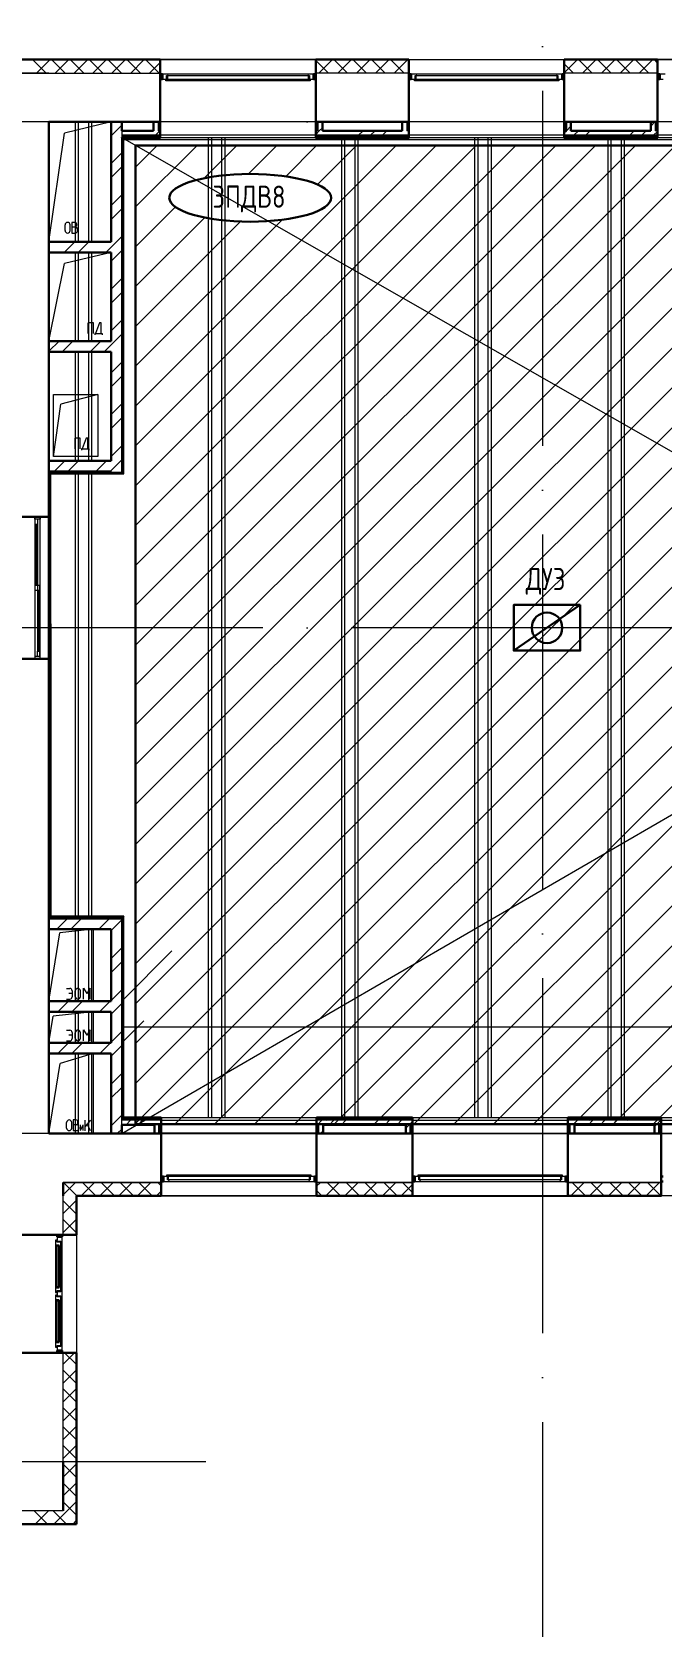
# Model space of a CAD drawing. Header units: millimetres. Extents: x -259809 to 472825, y -397243 to 31861.
# Drawn here: x 281220 to 288318, y -340413 to -322437 of the extents above; entities that cross this region are included whole.
import ezdxf

# ---------------------------------------------------------------- set-up
doc = ezdxf.new("R2010")
doc.units = ezdxf.units.MM
doc.linetypes.add('ADSK_Линия сетки', pattern=[25, 20, -2.5, 0, -2.5])
doc.linetypes.add('ADSK_Сверху', pattern=[450, 300, -150])
for name, color, linetype, lineweight in [('_ Окна', 252, 'Continuous', 30), ('Линии', 7, 'Continuous', 9), ('лс', 5, 'Continuous', 30), ('Оборудование', 8, 'Continuous', 18), ('Ограждение', 252, 'Continuous', 9), ('Окна', 252, 'Continuous', 9), ('Оси', 252, 'Continuous', 9), ('Перекрытие', 252, 'Continuous', 18), ('Стены внутренние', 252, 'Continuous', 18), ('Стены наружные', 252, 'Continuous', 18), ('Стены штриховка', 7, 'Continuous', 9)]:
    doc.layers.add(name, color=color, linetype=linetype, lineweight=lineweight)
doc.layers.add('СОТ', color=7, linetype='Continuous')
doc.layers.add('Стены', color=194, linetype='Continuous')
doc.styles.add('GOST 2.304 type A', font='', dxfattribs={"height": 250})
doc.styles.get('GOST 2.304 type A').set_extended_font_data('GOST 2.304 type A')

# ---------------------------------------------------------------- blocks, each defined once
blk = doc.blocks.new('Перекрытия 1 - Перекрытия 1-1698725-3 этаж копия 1')
at = {"layer": 'Перекрытие', "ltscale": 100}
for p, q in [((4199, 26760), (4199, 25410)), ((4234, 26760), (4234, 25410)), ((4349, 26760), (4349, 25410)), ((4384, 26760), (4384, 25410)), ((5699, 26580), (5699, 15540)), ((5734, 26580), (5734, 15540)), ((5849, 26580), (5849, 15540)), ((5884, 26580), (5884, 15540)), ((7199, 26580), (7199, 15540)), ((7234, 26580), (7234, 15540)), ((7349, 26580), (7349, 15540)), ((7384, 26580), (7384, 15540)), ((8699, 26580), (8699, 15540)), ((8734, 26580), (8734, 15540)), ((8849, 26580), (8849, 15540)), ((8884, 26580), (8884, 15540)), ((10199, 26580), (10199, 15540)), ((10234, 26580), (10234, 15540)), ((10349, 26580), (10349, 15540)), ((10384, 26580), (10384, 15540)), ((4199, 25290), (4199, 24290)), ((4234, 25290), (4234, 24290)), ((4349, 25290), (4349, 24290)), ((4384, 25290), (4384, 24290)), ((4199, 24170), (4199, 22940)), ((4234, 24170), (4234, 22940)), ((4349, 24170), (4349, 22940)), ((4384, 24170), (4384, 22940)), ((4199, 22805), (4199, 17800)), ((4234, 22805), (4234, 17800)), ((4349, 22805), (4349, 17800)), ((4384, 22805), (4384, 17800)), ((4199, 17665), (4199, 16853)), ((4234, 17665), (4234, 16853)), ((4349, 17665), (4349, 16853)), ((4384, 17665), (4384, 16853)), ((4199, 16733), (4199, 16383)), ((4234, 16733), (4234, 16383)), ((4349, 16733), (4349, 16383)), ((4384, 16733), (4384, 16383)), ((4199, 16263), (4199, 15360)), ((4234, 16263), (4234, 15360)), ((4349, 16263), (4349, 15360)), ((4384, 16263), (4384, 15360))]:
    blk.add_line(p, q, dxfattribs=at)
blk = doc.blocks.new('3 этаж')
at = {"color": 251, "lineweight": 18, "true_color": 0x636466}
for p, q in [((282111, 29237), (281586, 29112)), ((281411, 27887), (281586, 29112)), ((281594, 28014), (281594, 28076)), ((281651, 28014), (281651, 28076)), ((281701, 28105), (281671, 28105)), ((281671, 28105), (281671, 27985)), ((281704, 28052), (281671, 28052)), ((281724, 28072), (281724, 28082)), ((281671, 27985), (281708, 27985)), ((281734, 28012), (281734, 28022)), ((282111, 27767), (281586, 27642)), ((281411, 26767), (281586, 27642)), ((281912, 26973), (281855, 26973)), ((281855, 26853), (281855, 26973)), ((281912, 26853), (281912, 26973)), ((281981, 26973), (281937, 26853)), ((282000, 26973), (281981, 26973)), ((282000, 26853), (282000, 26973)), ((281927, 26853), (281927, 26838)), ((281937, 26853), (281927, 26853)), ((281937, 26853), (282000, 26853)), ((282000, 26853), (282010, 26853)), ((282010, 26853), (282010, 26838)), ((281461, 25467), (281461, 26167)), ((281461, 26167), (281961, 26167)), ((281461, 25467), (281461, 26167)), ((281461, 26167), (281961, 26167)), ((281961, 26167), (281545, 26055)), ((281961, 26167), (281961, 25467)), ((281961, 26167), (281961, 25467)), ((281461, 25467), (281545, 26055)), ((281762, 25673), (281705, 25673)), ((281705, 25553), (281705, 25673)), ((281762, 25553), (281762, 25673)), ((281777, 25553), (281777, 25538)), ((281787, 25553), (281777, 25553)), ((281831, 25673), (281787, 25553)), ((281787, 25553), (281850, 25553)), ((281850, 25673), (281831, 25673)), ((281850, 25553), (281850, 25673)), ((281850, 25553), (281860, 25553)), ((281860, 25553), (281860, 25538)), ((281961, 25467), (281461, 25467)), ((281961, 25467), (281461, 25467)), ((281715, 17990), (281685, 17990)), ((281685, 17990), (281685, 17870)), ((281879, 17988), (281819, 17917)), ((281819, 17868), (281819, 17988)), ((281610, 17899), (281610, 17962)), ((281668, 17899), (281668, 17962)), ((281718, 17937), (281685, 17937)), ((281685, 17870), (281721, 17870)), ((281738, 17957), (281738, 17967)), ((281748, 17897), (281748, 17907)), ((281767, 17870), (281796, 17937)), ((281767, 17870), (281767, 17937)), ((281796, 17870), (281796, 17937)), ((281879, 17868), (281843, 17945))]:
    blk.add_line(p, q, dxfattribs=at)
for centre, radius, start, end in [((281622, 28076), 28.7, 0, 180), ((281701, 28082), 23.3, 0, 90), ((281704, 28072), 20, 270, 0), ((281704, 28022), 30, 0, 90), ((281622, 28014), 28.7, 180, 0), ((281708, 28012), 26.7, 270, 0), ((281639, 17962), 28.7, 0, 180), ((281715, 17967), 23.3, 0, 90), ((281639, 17899), 28.7, 180, 0), ((281718, 17957), 20, 270, 0), ((281718, 17907), 30, 0, 90), ((281721, 17897), 26.7, 270, 0)]:
    blk.add_arc(centre, radius, start, end, dxfattribs=at)
at = {"layer": '_ Окна', "color": 251, "true_color": 0x636466}
for p, q in [((282691, 29777), (282666, 29777)), ((282666, 29719), (282691, 29719)), ((282691, 29719), (282691, 29777)), ((284416, 29777), (284391, 29777)), ((284391, 29777), (284391, 29719)), ((284391, 29719), (284416, 29719)), ((285491, 29777), (285466, 29777)), ((285466, 29719), (285491, 29719)), ((285491, 29719), (285491, 29777)), ((287216, 29777), (287191, 29777)), ((287191, 29777), (287191, 29719)), ((287191, 29719), (287216, 29719)), ((288291, 29777), (288266, 29777)), ((288266, 29719), (288291, 29719)), ((288291, 29719), (288291, 29777)), ((281251, 24787), (281311, 24787)), ((281269, 24701), (281269, 24017)), ((281294, 23273), (281294, 23957)), ((281251, 23187), (281311, 23187)), ((282701, 17355), (282676, 17355)), ((282676, 17297), (282701, 17297)), ((282701, 17297), (282701, 17355)), ((284426, 17355), (284401, 17355)), ((284401, 17355), (284401, 17297)), ((284401, 17297), (284426, 17297)), ((285531, 17355), (285506, 17355)), ((285506, 17297), (285531, 17297)), ((285531, 17297), (285531, 17355)), ((287256, 17355), (287231, 17355)), ((287231, 17355), (287231, 17297)), ((287231, 17297), (287256, 17297)), ((288331, 17355), (288306, 17355)), ((288306, 17297), (288331, 17297)), ((281527, 16577), (281495, 16577)), ((281495, 16577), (281495, 16574)), ((281527, 16574), (281495, 16574)), ((281495, 16574), (281495, 16107)), ((281495, 16574), (281527, 16574)), ((281503, 16697), (281503, 16672)), ((281503, 16672), (281561, 16672)), ((281527, 16574), (281527, 16577)), ((281527, 16107), (281527, 16574)), ((281561, 16672), (281561, 16697)), ((281495, 16107), (281527, 16107)), ((281527, 16107), (281495, 16107)), ((281495, 16107), (281495, 16104)), ((281495, 16104), (281527, 16104)), ((281527, 16104), (281527, 16107)), ((281527, 15960), (281495, 15960)), ((281495, 15960), (281495, 15957)), ((281527, 15957), (281495, 15957)), ((281495, 15957), (281495, 15490)), ((281495, 15957), (281527, 15957)), ((281527, 15957), (281527, 15960)), ((281527, 15490), (281527, 15957)), ((281495, 15490), (281527, 15490)), ((281527, 15490), (281495, 15490)), ((281495, 15490), (281495, 15487)), ((281495, 15487), (281527, 15487)), ((281527, 15487), (281527, 15490)), ((281503, 15392), (281503, 15367)), ((281561, 15392), (281503, 15392)), ((281561, 15367), (281561, 15392))]:
    blk.add_line(p, q, dxfattribs=at)
at = {"layer": '_ Окна', "color": 251, "lineweight": 18, "true_color": 0x636466}
for p, q in [((282751, 29777), (282691, 29777)), ((282691, 29777), (282691, 29719)), ((282691, 29719), (282729, 29719)), ((282737, 29719), (282737, 29760)), ((282737, 29760), (282749, 29760)), ((282755, 29760), (282751, 29777)), ((284332, 29777), (284327, 29760)), ((284391, 29777), (284332, 29777)), ((284333, 29760), (284345, 29760)), ((284345, 29760), (284345, 29719)), ((284353, 29719), (284391, 29719)), ((284391, 29719), (284391, 29777)), ((285551, 29777), (285491, 29777)), ((285491, 29777), (285491, 29719)), ((285491, 29719), (285529, 29719)), ((285537, 29719), (285537, 29760)), ((285537, 29760), (285549, 29760)), ((285555, 29760), (285551, 29777)), ((287132, 29777), (287127, 29760)), ((287191, 29777), (287132, 29777)), ((287133, 29760), (287145, 29760)), ((287145, 29760), (287145, 29719)), ((287153, 29719), (287191, 29719)), ((287191, 29719), (287191, 29777)), ((288351, 29777), (288291, 29777)), ((288291, 29777), (288291, 29719)), ((288291, 29719), (288329, 29719)), ((281251, 24761), (281251, 24787)), ((281251, 24787), (281311, 24787)), ((281311, 24761), (281251, 24761)), ((281256, 24701), (281256, 24761)), ((281281, 24701), (281256, 24701)), ((281281, 24761), (281281, 24701)), ((281311, 24787), (281311, 24761)), ((281256, 23957), (281256, 24017)), ((281256, 24017), (281306, 24017)), ((281306, 23957), (281256, 23957)), ((281281, 24017), (281281, 23957)), ((281306, 24017), (281306, 23957)), ((281311, 23213), (281251, 23213)), ((281251, 23213), (281251, 23187)), ((281281, 23213), (281281, 23273)), ((281281, 23273), (281306, 23273)), ((281306, 23273), (281306, 23213)), ((281311, 23187), (281311, 23213)), ((281251, 23187), (281311, 23187)), ((282739, 17355), (282701, 17355)), ((282701, 17355), (282701, 17297)), ((282701, 17297), (282761, 17297)), ((282747, 17314), (282747, 17355)), ((282759, 17314), (282747, 17314)), ((282761, 17297), (282765, 17314)), ((284337, 17314), (284342, 17297)), ((284342, 17297), (284401, 17297)), ((284355, 17314), (284343, 17314)), ((284355, 17355), (284355, 17314)), ((284401, 17355), (284363, 17355)), ((284401, 17297), (284401, 17355)), ((285569, 17355), (285531, 17355)), ((285531, 17355), (285531, 17297)), ((285531, 17297), (285591, 17297)), ((285577, 17314), (285577, 17355)), ((285589, 17314), (285577, 17314)), ((285591, 17297), (285595, 17314)), ((287167, 17314), (287172, 17297)), ((287172, 17297), (287231, 17297)), ((287185, 17314), (287173, 17314)), ((287185, 17355), (287185, 17314)), ((287231, 17355), (287193, 17355)), ((287231, 17297), (287231, 17355)), ((281503, 16634), (281486, 16634)), ((281486, 16634), (281486, 16578)), ((281486, 16578), (281487, 16577)), ((281487, 16577), (281486, 16576)), ((281486, 16576), (281486, 16561)), ((281486, 16561), (281495, 16559)), ((281495, 16559), (281495, 16577)), ((281495, 16577), (281527, 16577)), ((281561, 16672), (281503, 16672)), ((281503, 16672), (281503, 16634)), ((281503, 16614), (281503, 16634)), ((281503, 16626), (281544, 16626)), ((281544, 16614), (281503, 16614)), ((281527, 16577), (281527, 16559)), ((281527, 16559), (281544, 16563)), ((281544, 16626), (281544, 16614)), ((281544, 16563), (281544, 16614)), ((281544, 16608), (281561, 16612)), ((281561, 16612), (281561, 16672)), ((281495, 16122), (281486, 16119)), ((281486, 16119), (281486, 16105)), ((281486, 16105), (281487, 16104)), ((281487, 16104), (281486, 16103)), ((281486, 16103), (281486, 16047)), ((281486, 16047), (281503, 16047)), ((281503, 16017), (281486, 16017)), ((281486, 16017), (281486, 15961)), ((281495, 16104), (281495, 16122)), ((281527, 16104), (281495, 16104)), ((281503, 16067), (281544, 16067)), ((281503, 16047), (281503, 16067)), ((281544, 16055), (281503, 16055)), ((281503, 16047), (281503, 16017)), ((281503, 15997), (281503, 16017)), ((281503, 16009), (281544, 16009)), ((281544, 16117), (281527, 16122)), ((281527, 16122), (281527, 16104)), ((281544, 16067), (281544, 16117)), ((281561, 16068), (281544, 16073)), ((281544, 16067), (281544, 16055)), ((281544, 16009), (281544, 15997)), ((281561, 15995), (281561, 16068)), ((281486, 15961), (281487, 15960)), ((281487, 15960), (281486, 15959)), ((281486, 15959), (281486, 15944)), ((281486, 15944), (281495, 15942)), ((281495, 15942), (281495, 15960)), ((281495, 15960), (281527, 15960)), ((281544, 15997), (281503, 15997)), ((281527, 15960), (281527, 15942)), ((281527, 15942), (281544, 15946)), ((281544, 15946), (281544, 15997)), ((281544, 15991), (281561, 15995)), ((281495, 15505), (281486, 15502)), ((281486, 15502), (281486, 15488)), ((281486, 15488), (281487, 15487)), ((281487, 15487), (281486, 15486)), ((281486, 15486), (281486, 15430)), ((281495, 15487), (281495, 15505)), ((281527, 15487), (281495, 15487)), ((281544, 15500), (281527, 15505)), ((281527, 15505), (281527, 15487)), ((281544, 15450), (281544, 15500)), ((281486, 15430), (281503, 15430)), ((281503, 15450), (281544, 15450)), ((281503, 15430), (281503, 15450)), ((281544, 15438), (281503, 15438)), ((281503, 15430), (281503, 15392)), ((281503, 15392), (281561, 15392)), ((281561, 15451), (281544, 15456)), ((281544, 15450), (281544, 15438)), ((281561, 15392), (281561, 15451))]:
    blk.add_line(p, q, dxfattribs=at)
at = {"layer": 'Линии', "color": 251, "linetype": 'ADSK_Сверху', "ltscale": 200, "true_color": 0x636466}
for p, q in [((282231, 17837), (301876, 29237)), ((282231, 29062), (301876, 17837))]:
    blk.add_line(p, q, dxfattribs=at)
at = {"layer": 'Линии', "color": 251, "lineweight": 18, "ltscale": 200, "true_color": 0x636466}
for p, q in [((281911, 20142), (281534, 20100)), ((281911, 20142), (281911, 19329)), ((281411, 19329), (281534, 20100)), ((281609, 19472), (281646, 19472)), ((281635, 19420), (281672, 19420)), ((281672, 19446), (281672, 19378)), ((281708, 19381), (281708, 19444)), ((281766, 19381), (281766, 19444)), ((281802, 19475), (281839, 19415)), ((281802, 19352), (281802, 19475)), ((281875, 19475), (281839, 19415)), ((281875, 19352), (281875, 19475)), ((281609, 19352), (281646, 19352)), ((281411, 18859), (281459, 19159)), ((281911, 19209), (281459, 19159)), ((281911, 19209), (281911, 18859)), ((281609, 19002), (281646, 19002)), ((281609, 18882), (281646, 18882)), ((281635, 18950), (281672, 18950)), ((281672, 18976), (281672, 18908)), ((281708, 18911), (281708, 18974)), ((281766, 18911), (281766, 18974)), ((281802, 19005), (281839, 18945)), ((281802, 18882), (281802, 19005)), ((281875, 19005), (281839, 18945)), ((281875, 18882), (281875, 19005)), ((281911, 18739), (281536, 18626)), ((281911, 18739), (281911, 17837)), ((281411, 17837), (281536, 18626))]:
    blk.add_line(p, q, dxfattribs=at)
at = {"layer": 'Линии', "color": 251, "lineweight": 18, "true_color": 0x636466}
for centre, radius, start, end in [((281646, 19446), 26.1, 0, 90), ((281737, 19444), 28.7, 0, 180), ((281646, 19378), 26.1, 270, 0), ((281737, 19381), 28.7, 180, 0), ((281646, 18976), 26.1, 0, 90), ((281646, 18908), 26.1, 270, 0), ((281737, 18974), 28.7, 0, 180), ((281737, 18911), 28.7, 180, 0)]:
    blk.add_arc(centre, radius, start, end, dxfattribs=at)
at = {"layer": 'Оборудование', "color": 251, "true_color": 0x636466}
for p, q in [((282246, 19344), (282797, 19895)), ((282246, 18874), (282479, 19106))]:
    blk.add_line(p, q, dxfattribs=at)
at = {"layer": 'Ограждение', "color": 251, "true_color": 0x636466}
for p, q in [((301861, 29037), (282246, 29037)), ((282256, 25272), (282256, 29037)), ((282666, 29037), (282666, 29057)), ((284416, 29037), (282666, 29037)), ((284416, 29057), (284416, 29037)), ((285466, 29037), (285466, 29057)), ((287216, 29037), (285466, 29037)), ((287216, 29057), (287216, 29037)), ((288266, 29037), (288266, 29057)), ((290016, 29037), (288266, 29037)), ((281426, 25272), (282256, 25272)), ((282256, 25272), (282246, 25282)), ((281426, 23582), (281436, 23582)), ((281436, 20287), (281436, 23582)), ((281436, 20287), (281426, 20277)), ((282256, 20287), (281436, 20287)), ((282256, 20287), (282246, 20277)), ((282256, 19037), (282256, 20287))]:
    blk.add_line(p, q, dxfattribs=at)
at = {"layer": 'Окна', "color": 251, "true_color": 0x636466}
for p, q in [((282729, 29719), (284353, 29719)), ((282729, 29702), (282729, 29719)), ((284353, 29702), (282729, 29702)), ((282749, 29760), (284333, 29760)), ((282749, 29719), (282749, 29760)), ((284332, 29777), (282751, 29777)), ((284333, 29760), (284333, 29719)), ((284353, 29719), (284353, 29702)), ((285529, 29719), (287153, 29719)), ((285529, 29702), (285529, 29719)), ((287153, 29702), (285529, 29702)), ((285549, 29760), (287133, 29760)), ((285549, 29719), (285549, 29760)), ((287132, 29777), (285551, 29777)), ((287133, 29760), (287133, 29719)), ((287153, 29719), (287153, 29702)), ((281311, 24787), (281251, 24787)), ((281251, 24787), (281251, 23187)), ((281256, 24017), (281256, 24701)), ((281281, 24701), (281281, 24017)), ((281311, 23187), (281311, 24787)), ((281281, 23957), (281281, 23273)), ((281306, 23957), (281306, 23273)), ((281251, 23187), (281311, 23187)), ((282739, 17372), (284363, 17372)), ((282739, 17355), (282739, 17372)), ((284363, 17355), (282739, 17355)), ((282759, 17314), (282759, 17355)), ((284343, 17314), (282759, 17314)), ((282761, 17297), (284342, 17297)), ((284343, 17355), (284343, 17314)), ((284363, 17372), (284363, 17355)), ((285569, 17372), (287193, 17372)), ((285569, 17355), (285569, 17372)), ((287193, 17355), (285569, 17355)), ((285589, 17314), (285589, 17355)), ((287173, 17314), (285589, 17314)), ((285591, 17297), (287172, 17297)), ((287173, 17355), (287173, 17314)), ((287193, 17372), (287193, 17355)), ((281486, 16578), (281486, 16576)), ((281486, 16561), (281486, 16119)), ((281544, 16117), (281544, 16563)), ((281561, 16068), (281561, 16612)), ((281486, 16105), (281486, 16103)), ((281486, 15961), (281486, 15959)), ((281486, 15944), (281486, 15502)), ((281544, 15500), (281544, 15946)), ((281561, 15451), (281561, 15995)), ((281486, 15488), (281486, 15486))]:
    blk.add_line(p, q, dxfattribs=at)
at = {"layer": 'Оси', "color": 251, "linetype": 'ADSK_Линия сетки', "ltscale": 200, "true_color": 0x636466}
for p, q in [((286971, 34587), (286971, -30120)), ((308821, 29237), (237099, 29237)), ((308821, 23537), (237099, 23537)), ((308821, 17837), (237099, 17837)), ((283179, 14137), (237099, 14137))]:
    blk.add_line(p, q, dxfattribs=at)
at = {"layer": 'Перекрытие', "color": 251, "true_color": 0x636466}
for p, q in [((281911, 20142), (281911, 19329)), ((281911, 19209), (281911, 18859)), ((296357, 19037), (282246, 19037)), ((281911, 18739), (281911, 17837))]:
    blk.add_line(p, q, dxfattribs=at)
at = {"layer": 'Стены', "color": 251, "true_color": 0x636466}
blk.add_line((284426, 17837), (282676, 17837), dxfattribs=at)
at = {"layer": 'Стены внутренние', "color": 251, "lineweight": 30, "true_color": 0x636466}
for p, q in [((280311, 29939), (282666, 29939)), ((282666, 29237), (282666, 29939)), ((284416, 29237), (284416, 29939)), ((284416, 29939), (285466, 29939)), ((285466, 29237), (285466, 29939)), ((287216, 29237), (287216, 29939)), ((287216, 29939), (288266, 29939)), ((288266, 29237), (288266, 29939)), ((281411, 29237), (281411, 27887)), ((282111, 29237), (281411, 29237)), ((282591, 29237), (282231, 29237)), ((284491, 29237), (285391, 29237)), ((287291, 29237), (288191, 29237)), ((281411, 27767), (281411, 26767)), ((281411, 26647), (281411, 25417)), ((281251, 24787), (281021, 24787)), ((281411, 24787), (281311, 24787)), ((281251, 23187), (281021, 23187)), ((281411, 23187), (281311, 23187)), ((281411, 19329), (281411, 20142)), ((281411, 18859), (281411, 19209)), ((281411, 17837), (281411, 18739)), ((282111, 17837), (281411, 17837)), ((282601, 17837), (282231, 17837)), ((282676, 17837), (282676, 17287)), ((284426, 17837), (284426, 17287)), ((284501, 17837), (285431, 17837)), ((285506, 17837), (285506, 17287)), ((287256, 17837), (287256, 17287)), ((287331, 17837), (288231, 17837)), ((288306, 17837), (288306, 17287)), ((281571, 17287), (281571, 17287)), ((281571, 17287), (281571, 17135)), ((282676, 17287), (282676, 17135)), ((284426, 17287), (284426, 17135)), ((285506, 17287), (285506, 17135)), ((287256, 17287), (287256, 17135)), ((288306, 17287), (288306, 17135)), ((281723, 17135), (282676, 17135)), ((281723, 17135), (281723, 16697)), ((284426, 17135), (285506, 17135)), ((287256, 17135), (288306, 17135)), ((281021, 16697), (281723, 16697)), ((281021, 15367), (281723, 15367)), ((281723, 13435), (281723, 15367)), ((281571, 13587), (281571, 14137)), ((281723, 13435), (279236, 13435))]:
    blk.add_line(p, q, dxfattribs=at)
at = {"layer": 'Стены внутренние', "color": 251, "linetype": 'Continuous', "lineweight": 9, "true_color": 0x636466}
for p, q in [((281380, 29787), (281230, 29937)), ((281271, 29787), (281421, 29937)), ((281427, 29937), (281426, 29939)), ((281593, 29787), (281443, 29937)), ((281483, 29787), (281633, 29937)), ((281805, 29787), (281655, 29937)), ((281695, 29787), (281845, 29937)), ((282017, 29787), (281867, 29937)), ((281907, 29787), (282057, 29937)), ((282229, 29787), (282079, 29937)), ((282119, 29787), (282269, 29937)), ((282441, 29787), (282291, 29937)), ((282332, 29787), (282482, 29937)), ((282653, 29787), (282503, 29937)), ((282544, 29787), (282664, 29907)), ((282600, 29937), (282600, 29937)), ((284416, 29908), (284418, 29908)), ((284562, 29787), (284418, 29931)), ((284453, 29787), (284603, 29937)), ((284620, 29939), (284619, 29937)), ((284775, 29787), (284625, 29937)), ((284665, 29787), (284815, 29937)), ((284987, 29787), (284837, 29937)), ((284877, 29787), (285027, 29937)), ((285199, 29787), (285049, 29937)), ((285089, 29787), (285239, 29937)), ((285411, 29787), (285261, 29937)), ((285298, 29937), (285297, 29939)), ((285301, 29787), (285451, 29937)), ((287216, 29792), (287361, 29937)), ((287320, 29787), (287218, 29888)), ((287532, 29787), (287382, 29937)), ((287423, 29787), (287573, 29937)), ((287436, 29939), (287435, 29937)), ((287744, 29787), (287594, 29937)), ((287635, 29787), (287785, 29937)), ((287671, 29939), (287670, 29937)), ((287957, 29787), (287807, 29937)), ((287847, 29787), (287997, 29937)), ((288169, 29787), (288019, 29937)), ((288059, 29787), (288209, 29937)), ((288114, 29937), (288113, 29939)), ((288264, 29903), (288231, 29937)), ((281571, 17147), (281711, 17287)), ((281727, 17137), (281577, 17287)), ((281773, 17137), (281923, 17287)), ((281939, 17137), (281789, 17287)), ((281985, 17137), (282135, 17287)), ((282151, 17137), (282001, 17287)), ((282197, 17137), (282347, 17287)), ((282363, 17137), (282213, 17287)), ((282410, 17137), (282560, 17287)), ((282575, 17137), (282425, 17287)), ((282676, 17248), (282637, 17287)), ((284426, 17244), (284469, 17287)), ((284531, 17137), (284681, 17287)), ((284697, 17137), (284547, 17287)), ((284743, 17137), (284893, 17287)), ((284909, 17137), (284759, 17287)), ((284955, 17137), (285105, 17287)), ((285121, 17137), (284971, 17287)), ((285167, 17137), (285317, 17287)), ((285333, 17137), (285183, 17287)), ((285379, 17137), (285506, 17264)), ((285504, 17177), (285395, 17287)), ((287289, 17137), (287439, 17287)), ((287454, 17137), (287304, 17287)), ((287501, 17137), (287651, 17287)), ((287667, 17137), (287517, 17287)), ((287713, 17137), (287863, 17287)), ((287879, 17137), (287729, 17287)), ((287925, 17137), (288075, 17287)), ((288091, 17137), (287941, 17287)), ((288137, 17137), (288287, 17287)), ((288303, 17137), (288153, 17287)), ((281571, 16935), (281721, 17085)), ((281721, 16930), (281571, 17080)), ((282391, 17137), (282390, 17135)), ((282600, 17135), (282599, 17137)), ((282622, 17137), (282674, 17189)), ((284485, 17137), (284428, 17193)), ((285064, 17135), (285063, 17137)), ((285207, 17137), (285206, 17135)), ((287880, 17135), (287878, 17137)), ((281571, 16723), (281721, 16873)), ((281721, 16718), (281571, 16868)), ((281571, 15238), (281698, 15365)), ((281721, 15233), (281588, 15367)), ((281571, 15026), (281721, 15176)), ((281721, 15021), (281571, 15171)), ((281571, 14813), (281721, 14963)), ((281721, 14809), (281571, 14959)), ((281571, 14601), (281721, 14751)), ((281721, 14596), (281571, 14746)), ((281571, 14389), (281721, 14539)), ((281721, 14384), (281571, 14534)), ((281571, 14177), (281721, 14327)), ((281721, 14172), (281571, 14322)), ((281723, 14354), (281721, 14351)), ((281571, 13965), (281721, 14115)), ((281721, 13960), (281571, 14110)), ((281571, 13753), (281721, 13903)), ((281721, 13748), (281571, 13898)), ((281571, 13541), (281721, 13691)), ((281721, 13536), (281571, 13686)), ((281396, 13437), (281246, 13587)), ((281255, 13437), (281405, 13587)), ((281571, 13474), (281458, 13587)), ((281467, 13437), (281571, 13541)), ((281723, 13573), (281721, 13577)), ((281452, 13435), (281451, 13436)), ((281608, 13437), (281571, 13474)), ((281679, 13437), (281721, 13479))]:
    blk.add_line(p, q, dxfattribs=at)
at = {"layer": 'Стены внутренние', "color": 251, "true_color": 0x636466}
for p, q in [((282666, 29939), (284416, 29939)), ((285466, 29939), (287216, 29939)), ((288266, 29939), (290016, 29939)), ((275501, 29787), (282666, 29787)), ((281411, 29787), (280311, 29787)), ((285466, 29787), (284416, 29787)), ((288266, 29787), (287216, 29787)), ((284416, 29237), (282666, 29237)), ((287216, 29237), (285466, 29237)), ((290016, 29237), (288266, 29237)), ((282676, 17837), (282676, 17837)), ((285506, 17837), (287256, 17837)), ((288306, 17837), (290056, 17837)), ((281571, 17287), (282676, 17287)), ((282676, 17287), (281571, 17287)), ((284426, 17287), (285506, 17287)), ((285506, 17287), (284426, 17287)), ((287256, 17287), (288306, 17287)), ((288306, 17287), (287256, 17287)), ((281571, 16697), (281571, 17135)), ((284426, 17135), (282676, 17135)), ((287256, 17135), (285506, 17135)), ((290056, 17135), (288306, 17135)), ((281723, 16697), (281723, 15367)), ((281571, 14137), (281571, 15367)), ((281571, 13587), (279236, 13587))]:
    blk.add_line(p, q, dxfattribs=at)
at = {"layer": 'Стены наружные', "color": 251, "true_color": 0x636466}
for p, q in [((282161, 29944), (284924, 29944)), ((282161, 29944), (282161, 29939)), ((284924, 29939), (284924, 29944)), ((284941, 29944), (285466, 29944)), ((284941, 29939), (284941, 29944)), ((285466, 29939), (285466, 29944)), ((287771, 29939), (287771, 29944)), ((287771, 29944), (290531, 29944)), ((288266, 29944), (288266, 29939)), ((284416, 29087), (282666, 29087)), ((284416, 29057), (282666, 29057)), ((287216, 29087), (285466, 29087)), ((287216, 29057), (285466, 29057)), ((290016, 29087), (288266, 29087)), ((290016, 29057), (288266, 29057)), ((282676, 18017), (284426, 18017)), ((282676, 17987), (284426, 17987)), ((285506, 18017), (287256, 18017)), ((285506, 17987), (287256, 17987)), ((288306, 18017), (290056, 18017)), ((288306, 17987), (290056, 17987)), ((282136, 17130), (282136, 17135)), ((284966, 17130), (282136, 17130)), ((282676, 17135), (282676, 17130)), ((284426, 17130), (284426, 17135)), ((284966, 17129), (284966, 17135)), ((284966, 17134), (287791, 17134)), ((287791, 17129), (284966, 17129)), ((287791, 17129), (287791, 17134)), ((287806, 17134), (288306, 17134)), ((287806, 17129), (287806, 17134)), ((288306, 17129), (287806, 17129)), ((288306, 17134), (288306, 17129))]:
    blk.add_line(p, q, dxfattribs=at)
at = {"layer": 'Стены наружные', "color": 251, "lineweight": 30, "true_color": 0x636466}
for p, q in [((282111, 27887), (282111, 29237)), ((282231, 29237), (282111, 29237)), ((282231, 29237), (282231, 29137)), ((282591, 29137), (282231, 29137)), ((282591, 29137), (282591, 29237)), ((282666, 29237), (282591, 29237)), ((282666, 29237), (282666, 29062)), ((284416, 29062), (284416, 29237)), ((284491, 29237), (284416, 29237)), ((284491, 29237), (284491, 29137)), ((284491, 29137), (285391, 29137)), ((285391, 29137), (285391, 29237)), ((285466, 29237), (285391, 29237)), ((285466, 29237), (285466, 29062)), ((287216, 29062), (287216, 29237)), ((287291, 29237), (287216, 29237)), ((287291, 29237), (287291, 29137)), ((287291, 29137), (288191, 29137)), ((288191, 29137), (288191, 29237)), ((288266, 29237), (288191, 29237)), ((288266, 29237), (288266, 29062)), ((282231, 29062), (282231, 29057)), ((282231, 29057), (282231, 29062)), ((282246, 29057), (282666, 29057)), ((282246, 29057), (282246, 25282)), ((282666, 29057), (282666, 29062)), ((284416, 29057), (284416, 29062)), ((284416, 29057), (285466, 29057)), ((285466, 29057), (285466, 29062)), ((287216, 29057), (287216, 29062)), ((287216, 29057), (288266, 29057)), ((288266, 29057), (288266, 29062)), ((281411, 27887), (282111, 27887)), ((281411, 27887), (281411, 27767)), ((282111, 27767), (281411, 27767)), ((282111, 26767), (282111, 27767)), ((281411, 26767), (282111, 26767)), ((281411, 26767), (281411, 26647)), ((282111, 26647), (281411, 26647)), ((282111, 25417), (282111, 26647)), ((281411, 25417), (282111, 25417)), ((281411, 25417), (281411, 20142)), ((282111, 25297), (281411, 25297)), ((282246, 25282), (281426, 25282)), ((281426, 20277), (281426, 25282)), ((281411, 20262), (282231, 20262)), ((282111, 20142), (281411, 20142)), ((281426, 20277), (282246, 20277)), ((282111, 19329), (282111, 20142)), ((282246, 20277), (282246, 18017)), ((281411, 19329), (282111, 19329)), ((281411, 19209), (281411, 19329)), ((282111, 19209), (281411, 19209)), ((282111, 18859), (282111, 19209)), ((281411, 18859), (282111, 18859)), ((281411, 18739), (281411, 18859)), ((282111, 18739), (281411, 18739)), ((282111, 17837), (282111, 18739)), ((282246, 18012), (282231, 18012)), ((282231, 18012), (282246, 18012)), ((282246, 18017), (282676, 18017)), ((282676, 17937), (282676, 18017)), ((284426, 18017), (285506, 18017)), ((284426, 17937), (284426, 18017)), ((285506, 18017), (285506, 17837)), ((287256, 18017), (288306, 18017)), ((287256, 17837), (287256, 18017)), ((288306, 18017), (288306, 17837)), ((282111, 17837), (282231, 17837)), ((282601, 17937), (282231, 17937)), ((282231, 17937), (282231, 17837)), ((282601, 17837), (282601, 17937)), ((282601, 17837), (282676, 17837)), ((282676, 17937), (282676, 17837)), ((284426, 17837), (284426, 17937)), ((284426, 17837), (284501, 17837)), ((284501, 17937), (285431, 17937)), ((284501, 17937), (284501, 17837)), ((285431, 17837), (285431, 17937)), ((285431, 17837), (285506, 17837)), ((287256, 17837), (287331, 17837)), ((287331, 17937), (288231, 17937)), ((287331, 17937), (287331, 17837)), ((288231, 17837), (288231, 17937)), ((288231, 17837), (288306, 17837))]:
    blk.add_line(p, q, dxfattribs=at)
at = {"layer": 'Стены наружные', "color": 251, "linetype": 'Continuous', "lineweight": 9, "true_color": 0x636466}
for p, q in [((282111, 29082), (282231, 29202)), ((282610, 29087), (282660, 29137)), ((284416, 29097), (284456, 29137)), ((284439, 29137), (284441, 29139)), ((284456, 29137), (284491, 29172)), ((284900, 29087), (284950, 29137)), ((285035, 29087), (285085, 29137)), ((285169, 29087), (285219, 29137)), ((287216, 29156), (287229, 29168)), ((287216, 29113), (287240, 29137)), ((287229, 29168), (287241, 29181)), ((287241, 29138), (287291, 29188)), ((287325, 29087), (287375, 29137)), ((287459, 29087), (287509, 29137)), ((287953, 29087), (288003, 29137)), ((288088, 29087), (288138, 29137)), ((288191, 29190), (288238, 29237)), ((288223, 29087), (288266, 29130)), ((288258, 29137), (288266, 29145)), ((282243, 29062), (282256, 29074)), ((282256, 29074), (282268, 29087)), ((282450, 29057), (282455, 29062)), ((282455, 29062), (282468, 29074)), ((282468, 29074), (282480, 29087)), ((284571, 29057), (284576, 29062)), ((284576, 29062), (284589, 29074)), ((284589, 29074), (284601, 29087)), ((284789, 29062), (284801, 29074)), ((284801, 29074), (284814, 29087)), ((284996, 29057), (285001, 29062)), ((285001, 29062), (285013, 29074)), ((285013, 29074), (285026, 29087)), ((285213, 29062), (285225, 29074)), ((285225, 29074), (285238, 29087)), ((285420, 29057), (285425, 29062)), ((285425, 29062), (285437, 29074)), ((285437, 29074), (285450, 29087)), ((287334, 29062), (287347, 29074)), ((287347, 29074), (287359, 29087)), ((287541, 29057), (287546, 29062)), ((287546, 29062), (287559, 29074)), ((287559, 29074), (287571, 29087)), ((287758, 29062), (287771, 29074)), ((287771, 29074), (287783, 29087)), ((287966, 29057), (287971, 29062)), ((287971, 29062), (287983, 29074)), ((287983, 29074), (287996, 29087)), ((288183, 29062), (288195, 29074)), ((288195, 29074), (288208, 29087)), ((282111, 28768), (282231, 28888)), ((282231, 28838), (282246, 28853)), ((282111, 28610), (282231, 28730)), ((282111, 28296), (282231, 28416)), ((282231, 28414), (282246, 28429)), ((282111, 28139), (282231, 28259)), ((281582, 27767), (281702, 27887)), ((281739, 27767), (281859, 27887)), ((282111, 27825), (282231, 27945)), ((282231, 27989), (282246, 28004)), ((282053, 27767), (282111, 27825)), ((282111, 27668), (282231, 27788)), ((282231, 27565), (282246, 27580)), ((282111, 27353), (282231, 27473)), ((282111, 27196), (282231, 27316)), ((282231, 27141), (282246, 27156)), ((282111, 26882), (282231, 27002)), ((282111, 26725), (282231, 26845)), ((281411, 26653), (281525, 26767)), ((281562, 26647), (281682, 26767)), ((281876, 26647), (281996, 26767)), ((282033, 26647), (282111, 26725)), ((282231, 26716), (282246, 26731)), ((282111, 26410), (282231, 26530)), ((282111, 26253), (282231, 26373)), ((282231, 26292), (282246, 26307)), ((282111, 25939), (282231, 26059)), ((282111, 25782), (282231, 25902)), ((282231, 25868), (282246, 25883)), ((282111, 25467), (282231, 25587)), ((281469, 25297), (281589, 25417)), ((281626, 25297), (281746, 25417)), ((281941, 25297), (282061, 25417)), ((282111, 25310), (282231, 25430)), ((282231, 25444), (282246, 25459)), ((281645, 25282), (281660, 25297)), ((282069, 25282), (282084, 25297)), ((282098, 25297), (282111, 25310)), ((281411, 25048), (281426, 25063)), ((281411, 24624), (281426, 24639)), ((281411, 24199), (281426, 24214)), ((281411, 23775), (281426, 23790)), ((281411, 23351), (281426, 23366)), ((281411, 22927), (281426, 22942)), ((281411, 22502), (281426, 22517)), ((281411, 22078), (281426, 22093)), ((281411, 21654), (281426, 21669)), ((281411, 21230), (281426, 21245)), ((281411, 20805), (281426, 20820)), ((281411, 20381), (281426, 20396)), ((281500, 20142), (281620, 20262)), ((281657, 20142), (281777, 20262)), ((281716, 20262), (281731, 20277)), ((281972, 20142), (282092, 20262)), ((282111, 20124), (282231, 20244)), ((282140, 20262), (282155, 20277)), ((282111, 19810), (282231, 19930)), ((282231, 19928), (282246, 19943)), ((282111, 19653), (282231, 19773)), ((282111, 19338), (282231, 19458)), ((282231, 19504), (282246, 19519)), ((281510, 19209), (281630, 19329)), ((281668, 19209), (281788, 19329)), ((281982, 19209), (282102, 19329)), ((282111, 19181), (282231, 19301)), ((282231, 19080), (282246, 19095)), ((282111, 18867), (282231, 18987)), ((281512, 18739), (281632, 18859)), ((281669, 18739), (281789, 18859)), ((281983, 18739), (282103, 18859)), ((282111, 18710), (282231, 18830)), ((282111, 18395), (282231, 18515)), ((282231, 18655), (282246, 18670)), ((282111, 18238), (282231, 18358)), ((282231, 18231), (282246, 18246)), ((282111, 17924), (282231, 18044)), ((282281, 17937), (282331, 17987)), ((282411, 17987), (282424, 17999)), ((282416, 17937), (282466, 17987)), ((282424, 17999), (282436, 18012)), ((282436, 18012), (282441, 18017)), ((282623, 17987), (282636, 17999)), ((282636, 17999), (282648, 18012)), ((284436, 17937), (284486, 17987)), ((284532, 17987), (284545, 17999)), ((284545, 17999), (284557, 18012)), ((284557, 18012), (284562, 18017)), ((284571, 17937), (284621, 17987)), ((284706, 17937), (284756, 17987)), ((284744, 17987), (284757, 17999)), ((284757, 17999), (284769, 18012)), ((284957, 17987), (284969, 17999)), ((284969, 17999), (284982, 18012)), ((284982, 18012), (284987, 18017)), ((285169, 17987), (285181, 17999)), ((285181, 17999), (285194, 18012)), ((285199, 17937), (285249, 17987)), ((285334, 17937), (285384, 17987)), ((285381, 17987), (285393, 17999)), ((285393, 17999), (285406, 18012)), ((285406, 18012), (285411, 18017)), ((287290, 17987), (287303, 17999)), ((287303, 17999), (287315, 18012)), ((287489, 17937), (287539, 17987)), ((287502, 17987), (287515, 17999)), ((287515, 17999), (287527, 18012)), ((287527, 18012), (287532, 18017)), ((287624, 17937), (287674, 17987)), ((287714, 17987), (287727, 17999)), ((287727, 17999), (287739, 18012)), ((287759, 17937), (287809, 17987)), ((287926, 17987), (287939, 17999)), ((287939, 17999), (287951, 18012)), ((287951, 18012), (287956, 18017)), ((288139, 17987), (288151, 17999)), ((288151, 17999), (288164, 18012)), ((288253, 17937), (288303, 17987)), ((282181, 17837), (282231, 17887)), ((284426, 17881), (284439, 17893)), ((284439, 17893), (284451, 17906)), ((284471, 17837), (284501, 17867)), ((285431, 17899), (285469, 17937)), ((285469, 17937), (285506, 17974)), ((285481, 17875), (285494, 17887)), ((285494, 17887), (285506, 17900)), ((288231, 17915), (288253, 17937)), ((288281, 17917), (288294, 17930)), ((288294, 17930), (288301, 17937))]:
    blk.add_line(p, q, dxfattribs=at)
at = {"layer": 'Стены штриховка', "color": 251, "true_color": 0x636466}
for p, q in [((280973, 29937), (282664, 29937)), ((282664, 29937), (282664, 29863)), ((282664, 29863), (282666, 29863)), ((284416, 29863), (284418, 29863)), ((284418, 29863), (284418, 29937)), ((284418, 29937), (285464, 29937)), ((285464, 29937), (285464, 29863)), ((285464, 29863), (285466, 29863)), ((287216, 29863), (287218, 29863)), ((287218, 29863), (287218, 29937)), ((287218, 29937), (288264, 29937)), ((288264, 29937), (288264, 29863)), ((288264, 29863), (288266, 29863)), ((282231, 29137), (282231, 29062)), ((282641, 29237), (282641, 29137)), ((282666, 29137), (282641, 29137)), ((282654, 29237), (282654, 29137)), ((284441, 29137), (284416, 29137)), ((284429, 29237), (284429, 29137)), ((284441, 29237), (284441, 29137)), ((285441, 29237), (285441, 29137)), ((285466, 29137), (285441, 29137)), ((285454, 29237), (285454, 29137)), ((287241, 29137), (287216, 29137)), ((287229, 29237), (287229, 29137)), ((287241, 29237), (287241, 29137)), ((288241, 29237), (288241, 29137)), ((288266, 29137), (288241, 29137)), ((288254, 29237), (288254, 29137)), ((282666, 29087), (282231, 29087)), ((282666, 29074), (282231, 29074)), ((282666, 29062), (282231, 29062)), ((282231, 29062), (282666, 29062)), ((282231, 25282), (282231, 29057)), ((282231, 29057), (282231, 25297)), ((285466, 29087), (284416, 29087)), ((285466, 29074), (284416, 29074)), ((285466, 29062), (284416, 29062)), ((284416, 29062), (285466, 29062)), ((288266, 29087), (287216, 29087)), ((288266, 29074), (287216, 29074)), ((288266, 29062), (287216, 29062)), ((287216, 29062), (288266, 29062)), ((282111, 25282), (282111, 25297)), ((282231, 17937), (282231, 20262)), ((282676, 17999), (282231, 17999)), ((282676, 17987), (282231, 17987)), ((282246, 18012), (282676, 18012)), ((282676, 18012), (282246, 18012)), ((284426, 18012), (285506, 18012)), ((285506, 18012), (284426, 18012)), ((285506, 17999), (284426, 17999)), ((285506, 17987), (284426, 17987)), ((287256, 18012), (288306, 18012)), ((288306, 18012), (287256, 18012)), ((288306, 17999), (287256, 17999)), ((288306, 17987), (287256, 17987)), ((282651, 17837), (282651, 17937)), ((282651, 17937), (282676, 17937)), ((282664, 17837), (282664, 17937)), ((284426, 17937), (284451, 17937)), ((284439, 17837), (284439, 17937)), ((284451, 17837), (284451, 17937)), ((285481, 17837), (285481, 17937)), ((285481, 17937), (285506, 17937)), ((285494, 17837), (285494, 17937)), ((287256, 17937), (287281, 17937)), ((287269, 17837), (287269, 17937)), ((287281, 17837), (287281, 17937)), ((288281, 17837), (288281, 17937)), ((288281, 17937), (288306, 17937)), ((288294, 17837), (288294, 17937)), ((282674, 17137), (281721, 17137)), ((281721, 17137), (281721, 16699)), ((281723, 17135), (281721, 17135)), ((282676, 17211), (282674, 17211)), ((282674, 17211), (282674, 17137)), ((284428, 17211), (284426, 17211)), ((284428, 17137), (284428, 17211)), ((285504, 17137), (284428, 17137)), ((285504, 17211), (285504, 17137)), ((285506, 17211), (285504, 17211)), ((287258, 17211), (287256, 17211)), ((287258, 17137), (287258, 17211)), ((288304, 17137), (287258, 17137)), ((288304, 17211), (288304, 17137)), ((288306, 17211), (288304, 17211)), ((281721, 16699), (281647, 16699)), ((281647, 16699), (281647, 16697)), ((281647, 15367), (281647, 15365)), ((281647, 15365), (281721, 15365)), ((281721, 15365), (281721, 13435)), ((281723, 13437), (279238, 13437))]:
    blk.add_line(p, q, dxfattribs=at)
at = {"layer": 'Перекрытие', "color": 251, "true_color": 0x636466}
blk.add_blockref('Перекрытия 1 - Перекрытия 1-1698725-3 этаж копия 1', (277507, 2476), dxfattribs=at)
blk = doc.blocks.new('Вытяжка')
at = {"layer": 'лс', "color": 3, "lineweight": 30}
blk.add_line((-375, -258), (375, 258), dxfattribs=at)
blk.add_lwpolyline([(-375, -258), (375, -258), (375, 258), (-375, 258)], close=True, dxfattribs=at)
blk.add_circle((0, 0), 172, dxfattribs=at)

msp = doc.modelspace()

# ---------------------------------------------------------------- hatches: boundary and pattern name
at = {"layer": 'лс', "lineweight": 5}
h = msp.add_hatch(dxfattribs=at)
h.set_pattern_fill('ANSI31', color=1, scale=100)
h.set_pattern_definition([(45, (109072.7, 33008.48), (-224.5064, 224.5064), [])])
h.paths.add_polyline_path([(301740, -323718), (282388, -323718), (282388, -334745), (301740, -334745)])
edge = h.paths.add_edge_path(flags=16)
edge.add_ellipse((283679, -324307), major_axis=(912, 0), ratio=0.29514, start_angle=0, end_angle=360)

# ---------------------------------------------------------------- linework, layer by layer
at = {"layer": 'лс', "color": 1, "lineweight": 30}
msp.add_lwpolyline([(282388, -334745), (282388, -323718), (301740, -323718), (301740, -334745)], close=True, dxfattribs=at)
msp.add_ellipse((283679, -324307), major_axis=(912, 0), ratio=0.29514, dxfattribs=at)

# ---------------------------------------------------------------- block references
msp.add_blockref('3 этаж', (0, -352689))
at = {"layer": 'лс', "color": 1, "lineweight": 30, "rotation": 180}
msp.add_blockref('Вытяжка', (287022, -329152), dxfattribs=at)

# ---------------------------------------------------------------- texts
at = {"layer": 'СОТ', "color": 1, "insert": (283665, -324320), "char_height": 250, "width": 1872.2, "attachment_point": 5, "style": 'GOST 2.304 type A'}
msp.add_mtext('ЗПДВ8', dxfattribs=at)
at = {"layer": 'СОТ', "color": 3, "insert": (287006, -328629), "char_height": 250, "width": 1872.2, "attachment_point": 5, "style": 'GOST 2.304 type A'}
msp.add_mtext('ДУ3', dxfattribs=at)

doc.saveas('drawing.dxf')
